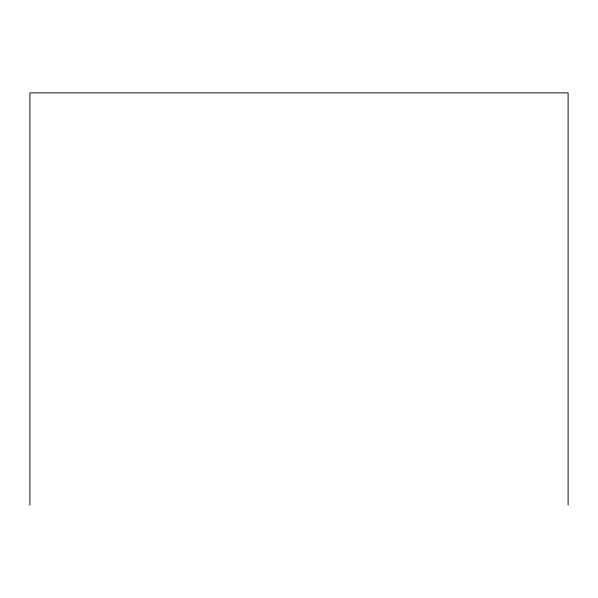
<?xml version="1.0" encoding="UTF-8"?>
<svg xmlns="http://www.w3.org/2000/svg" width="598" height="598" viewBox="0 0 598 598"><rect width="100%" height="100%" fill="white"/><g stroke="black" fill="none" stroke-linecap="round" stroke-linejoin="round"><path stroke-width="0.9" d="M568.1 505.116L568.1 92.884L29.9 92.884L29.9 505.116"/></g></svg>
